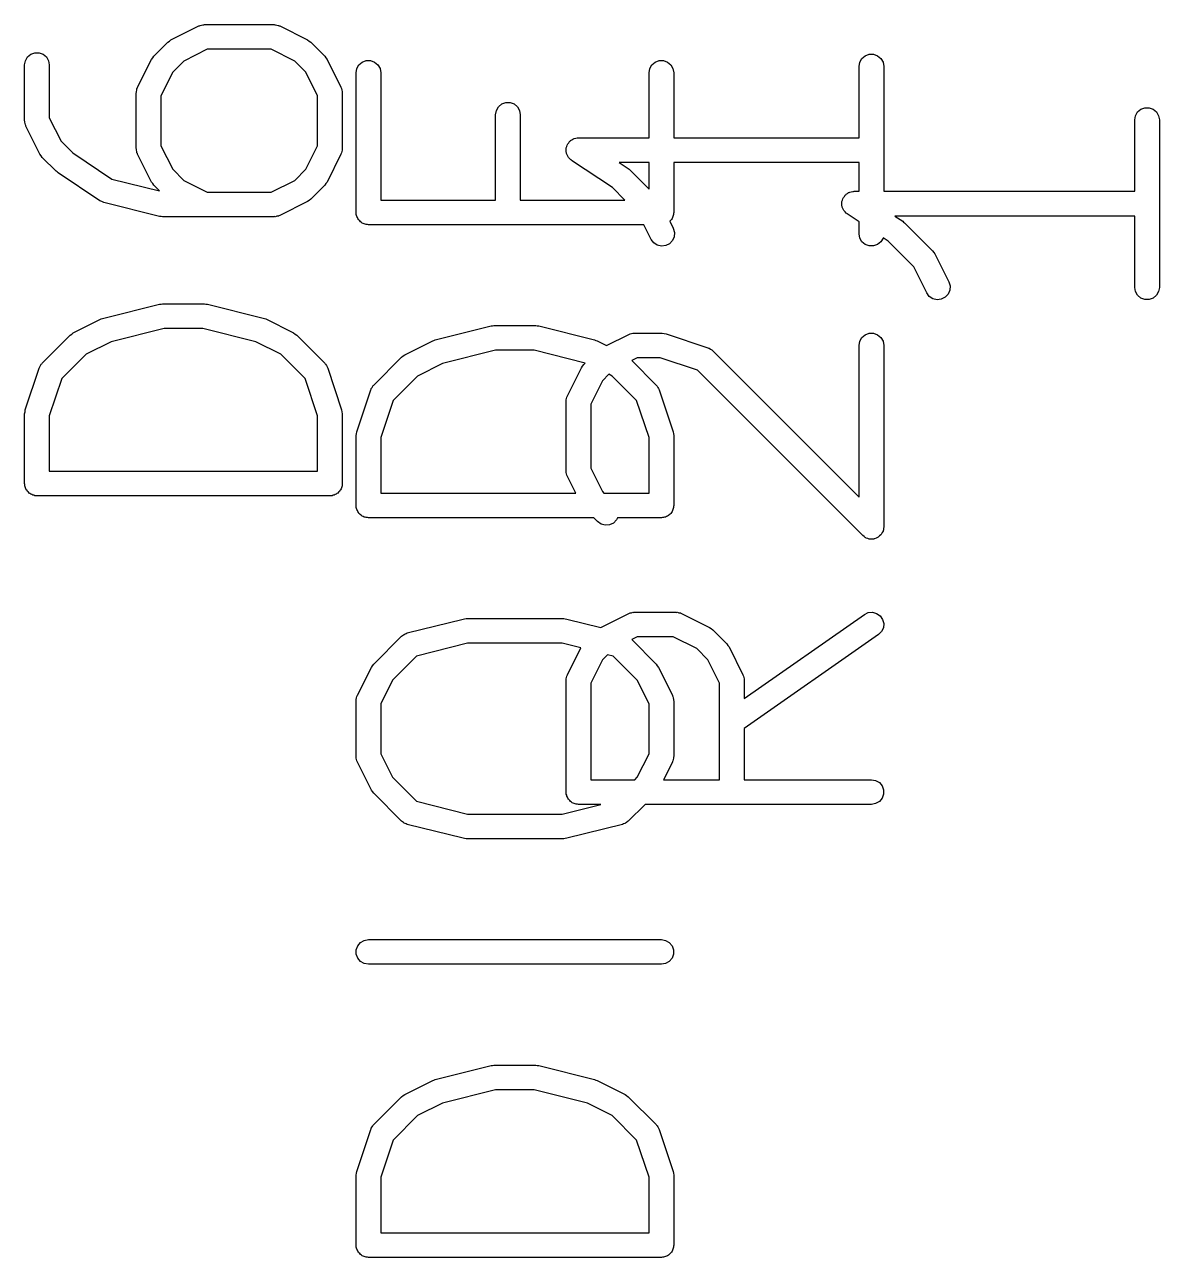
# Model space of a CAD drawing. Extents: x -2.2 to 86.5, y -78.6 to 9.2.
# Drawn here: x 31.82 to 36.49, y -33.76 to -28.69 of the extents above; entities that cross this region are included whole.
import ezdxf

# ---------------------------------------------------------------- set-up
doc = ezdxf.new("R2010")
doc.units = 0
doc.header["$MEASUREMENT"] = 0
doc.layers.add('BLACK', color=7, linetype='CONTINUOUS')

msp = doc.modelspace()

# ---------------------------------------------------------------- linework, layer by layer
at = {"layer": 'Black'}
for p, q in [((32.4229, -28.7513), (32.5378, -28.6938)), ((32.5378, -28.6938), (32.5406, -28.693)), ((32.5406, -28.693), (32.5431, -28.6915)), ((32.5431, -28.6915), (32.549, -28.6905)), ((32.549, -28.6905), (32.5547, -28.6888)), ((32.5547, -28.6888), (32.5576, -28.689)), ((32.5576, -28.689), (32.5605, -28.6885)), ((32.5605, -28.6885), (32.8477, -28.6885)), ((32.8477, -28.6885), (32.8506, -28.689)), ((32.8506, -28.689), (32.8535, -28.6888)), ((32.8535, -28.6888), (32.8593, -28.6905)), ((32.8593, -28.6905), (32.8651, -28.6915)), ((32.8651, -28.6915), (32.8676, -28.693)), ((32.8676, -28.693), (32.8705, -28.6938)), ((32.8705, -28.6938), (32.9854, -28.7513)), ((32.3522, -28.8182), (32.4096, -28.7608)), ((32.4096, -28.7608), (32.4163, -28.7561)), ((32.4163, -28.7561), (32.4229, -28.7513)), ((32.9854, -28.7513), (32.9919, -28.7561)), ((32.9919, -28.7561), (32.9986, -28.7608)), ((32.9986, -28.7608), (33.056, -28.8182)), ((31.8233, -28.8368), (31.8321, -28.8215)), ((31.8321, -28.8215), (31.8456, -28.8102)), ((31.8456, -28.8102), (31.8622, -28.8041)), ((31.8622, -28.8041), (31.8799, -28.8041)), ((31.8799, -28.8041), (31.8964, -28.8102)), ((31.8964, -28.8102), (31.91, -28.8215)), ((31.91, -28.8215), (31.9188, -28.8368)), ((32.3427, -28.8314), (32.3475, -28.8249)), ((32.3475, -28.8249), (32.3522, -28.8182)), ((32.5725, -28.7901), (32.4757, -28.8385)), ((32.8357, -28.7901), (32.5725, -28.7901)), ((32.9326, -28.8385), (32.8357, -28.7901)), ((33.056, -28.8182), (33.0607, -28.8249)), ((33.0607, -28.8249), (33.0655, -28.8314)), ((35.2686, -28.8276), (35.2821, -28.8162)), ((35.2821, -28.8162), (35.2987, -28.8102)), ((35.2987, -28.8102), (35.3164, -28.8102)), ((35.3164, -28.8102), (35.3329, -28.8162)), ((35.3329, -28.8162), (35.3465, -28.8276)), ((31.8202, -28.8542), (31.8233, -28.8368)), ((31.8202, -29.084), (31.8202, -28.8542)), ((31.9188, -28.8368), (31.9218, -28.8542)), ((31.9218, -28.8542), (31.9218, -29.072)), ((32.2852, -28.9464), (32.3427, -28.8314)), ((32.4757, -28.8385), (32.4299, -28.8843)), ((32.9783, -28.8843), (32.9326, -28.8385)), ((33.0655, -28.8314), (33.123, -28.9464)), ((33.1852, -28.8867), (33.1883, -28.8694)), ((33.1883, -28.8694), (33.1971, -28.8541)), ((33.1971, -28.8541), (33.2106, -28.8427)), ((33.2106, -28.8427), (33.2272, -28.8367)), ((33.2272, -28.8367), (33.2449, -28.8367)), ((33.2449, -28.8367), (33.2614, -28.8427)), ((33.2614, -28.8427), (33.275, -28.8541)), ((33.275, -28.8541), (33.2838, -28.8694)), ((33.2838, -28.8694), (33.2868, -28.8867)), ((34.3917, -28.8867), (34.3948, -28.8694)), ((34.3948, -28.8694), (34.4036, -28.8541)), ((34.4036, -28.8541), (34.4171, -28.8427)), ((34.4171, -28.8427), (34.4337, -28.8367)), ((34.4337, -28.8367), (34.4514, -28.8367)), ((34.4514, -28.8367), (34.4679, -28.8427)), ((34.4679, -28.8427), (34.4815, -28.8541)), ((34.4815, -28.8541), (34.4903, -28.8694)), ((34.4903, -28.8694), (34.4933, -28.8867)), ((35.2567, -28.8602), (35.2598, -28.8428)), ((35.2567, -29.1541), (35.2567, -28.8602)), ((35.2598, -28.8428), (35.2686, -28.8276)), ((35.3465, -28.8276), (35.3553, -28.8428)), ((35.3553, -28.8428), (35.3583, -28.8602)), ((35.3583, -28.8602), (35.3583, -29.3747)), ((32.4299, -28.8843), (32.3815, -28.9811)), ((33.0267, -28.9811), (32.9783, -28.8843)), ((33.1852, -29.4613), (33.1852, -28.8867)), ((33.2868, -28.8867), (33.2868, -29.4105)), ((34.3917, -29.1541), (34.3917, -28.8867)), ((34.4933, -28.8867), (34.4933, -29.1541)), ((32.2799, -28.9691), (32.2804, -28.9662)), ((32.2799, -29.1989), (32.2799, -28.9691)), ((32.2802, -28.9633), (32.2819, -28.9576)), ((32.2804, -28.9662), (32.2802, -28.9633)), ((32.2819, -28.9576), (32.2829, -28.9517)), ((32.2829, -28.9517), (32.2844, -28.9492)), ((32.2844, -28.9492), (32.2852, -28.9464)), ((33.123, -28.9464), (33.1238, -28.9492)), ((33.1238, -28.9492), (33.1253, -28.9517)), ((33.1253, -28.9517), (33.1263, -28.9576)), ((33.1263, -28.9576), (33.128, -28.9633)), ((33.128, -28.9633), (33.1278, -28.9662)), ((33.1278, -28.9662), (33.1283, -28.9691)), ((33.1283, -28.9691), (33.1283, -29.1989)), ((32.3815, -28.9811), (32.3815, -29.1869)), ((33.0267, -29.1869), (33.0267, -28.9811)), ((33.7628, -29.0417), (33.7717, -29.0264)), ((33.7717, -29.0264), (33.7852, -29.0151)), ((33.7852, -29.0151), (33.8017, -29.0091)), ((33.8017, -29.0091), (33.8194, -29.0091)), ((33.8194, -29.0091), (33.836, -29.0151)), ((33.836, -29.0151), (33.8495, -29.0264)), ((33.8495, -29.0264), (33.8583, -29.0417)), ((31.9218, -29.072), (31.9703, -29.1688)), ((33.7598, -29.0591), (33.7628, -29.0417)), ((33.7598, -29.4105), (33.7598, -29.0591)), ((33.8583, -29.0417), (33.8614, -29.0591)), ((33.8614, -29.0591), (33.8614, -29.4105)), ((36.3917, -29.0808), (36.3948, -29.0634)), ((36.3948, -29.0634), (36.4036, -29.0481)), ((36.4036, -29.0481), (36.4171, -29.0368)), ((36.4171, -29.0368), (36.4337, -29.0307)), ((36.4337, -29.0307), (36.4514, -29.0307)), ((36.4514, -29.0307), (36.4679, -29.0368)), ((36.4679, -29.0368), (36.4815, -29.0481)), ((36.4815, -29.0481), (36.4903, -29.0634)), ((36.4903, -29.0634), (36.4933, -29.0808)), ((31.8208, -29.0869), (31.8202, -29.084)), ((31.8206, -29.0898), (31.8208, -29.0869)), ((31.8223, -29.0955), (31.8206, -29.0898)), ((31.8233, -29.1014), (31.8223, -29.0955)), ((31.8248, -29.1039), (31.8233, -29.1014)), ((31.8256, -29.1067), (31.8248, -29.1039)), ((31.8831, -29.2216), (31.8256, -29.1067)), ((36.3917, -29.3747), (36.3917, -29.0808)), ((36.4933, -29.0808), (36.4933, -29.7702)), ((31.9703, -29.1688), (32.0183, -29.2169)), ((34.0561, -29.1822), (34.0571, -29.1795)), ((34.0571, -29.1795), (34.061, -29.1749)), ((34.061, -29.1749), (34.0643, -29.1698)), ((34.0643, -29.1698), (34.0666, -29.1682)), ((34.0666, -29.1682), (34.0684, -29.166)), ((34.0684, -29.166), (34.0736, -29.163)), ((34.0736, -29.163), (34.0785, -29.1594)), ((34.0785, -29.1594), (34.0812, -29.1586)), ((34.0812, -29.1586), (34.0837, -29.1572)), ((34.0837, -29.1572), (34.0896, -29.1561)), ((34.0896, -29.1561), (34.0955, -29.1544)), ((34.0955, -29.1544), (34.0983, -29.1546)), ((34.0983, -29.1546), (34.101, -29.1541)), ((34.101, -29.1541), (34.3917, -29.1541)), ((34.4933, -29.1541), (35.2567, -29.1541)), ((31.8879, -29.2281), (31.8831, -29.2216)), ((31.8926, -29.2348), (31.8879, -29.2281)), ((32.0183, -29.2169), (32.1792, -29.3241)), ((32.2804, -29.2018), (32.2799, -29.1989)), ((32.2802, -29.2047), (32.2804, -29.2018)), ((32.2819, -29.2104), (32.2802, -29.2047)), ((32.2829, -29.2163), (32.2819, -29.2104)), ((32.2844, -29.2188), (32.2829, -29.2163)), ((32.2852, -29.2216), (32.2844, -29.2188)), ((32.3427, -29.3365), (32.2852, -29.2216)), ((32.3815, -29.1869), (32.4299, -29.2837)), ((32.9783, -29.2837), (33.0267, -29.1869)), ((33.123, -29.2216), (33.0655, -29.3365)), ((33.1238, -29.2188), (33.123, -29.2216)), ((33.1253, -29.2163), (33.1238, -29.2188)), ((33.1263, -29.2104), (33.1253, -29.2163)), ((33.128, -29.2047), (33.1263, -29.2104)), ((33.1283, -29.1989), (33.1278, -29.2018)), ((33.1278, -29.2018), (33.128, -29.2047)), ((34.0504, -29.2017), (34.051, -29.1989)), ((34.051, -29.2077), (34.0504, -29.2017)), ((34.051, -29.1961), (34.0531, -29.1904)), ((34.051, -29.1989), (34.051, -29.1961)), ((34.051, -29.2137), (34.051, -29.2077)), ((34.052, -29.2164), (34.051, -29.2137)), ((34.0523, -29.2192), (34.052, -29.2164)), ((34.055, -29.2246), (34.0523, -29.2192)), ((34.0531, -29.1904), (34.0545, -29.1845)), ((34.0545, -29.1845), (34.0561, -29.1822)), ((34.0571, -29.2303), (34.055, -29.2246)), ((34.0589, -29.2325), (34.0571, -29.2303)), ((31.95, -29.2923), (31.8926, -29.2348)), ((34.0601, -29.235), (34.0589, -29.2325)), ((34.0645, -29.2392), (34.0601, -29.235)), ((34.0684, -29.2438), (34.0645, -29.2392)), ((34.0708, -29.2453), (34.0684, -29.2438)), ((34.0729, -29.2472), (34.0708, -29.2453)), ((34.241, -29.3593), (34.0729, -29.2472)), ((34.2688, -29.2557), (34.3016, -29.2776)), ((34.3917, -29.2557), (34.2688, -29.2557)), ((34.3016, -29.2776), (34.3052, -29.281)), ((34.3052, -29.281), (34.3093, -29.2839)), ((34.3917, -29.3663), (34.3917, -29.2557)), ((35.2567, -29.2557), (34.4933, -29.2557)), ((34.4933, -29.2557), (34.4933, -29.4613)), ((35.2567, -29.3747), (35.2567, -29.2557)), ((31.9541, -29.2951), (31.95, -29.2923)), ((31.9578, -29.2986), (31.9541, -29.2951)), ((32.1301, -29.4135), (31.9578, -29.2986)), ((32.1792, -29.3241), (32.3757, -29.3732)), ((32.4299, -29.2837), (32.4757, -29.3295)), ((32.4757, -29.3295), (32.5725, -29.3779)), ((32.8357, -29.3779), (32.9326, -29.3295)), ((32.9326, -29.3295), (32.9783, -29.2837)), ((34.3093, -29.2839), (34.3917, -29.3663)), ((32.3475, -29.343), (32.3427, -29.3365)), ((32.3522, -29.3497), (32.3475, -29.343)), ((32.3757, -29.3732), (32.3522, -29.3497)), ((32.5725, -29.3779), (32.8357, -29.3779)), ((33.056, -29.3497), (32.9986, -29.4072)), ((33.0607, -29.343), (33.056, -29.3497)), ((33.0655, -29.3365), (33.0607, -29.343)), ((34.2922, -29.4105), (34.241, -29.3593)), ((35.2034, -29.3866), (35.2086, -29.3835)), ((35.2086, -29.3835), (35.2135, -29.3799)), ((35.2135, -29.3799), (35.2162, -29.3791)), ((35.2162, -29.3791), (35.2187, -29.3777)), ((35.2187, -29.3777), (35.2246, -29.3767)), ((35.2246, -29.3767), (35.2305, -29.375)), ((35.2305, -29.375), (35.2333, -29.3752)), ((35.2333, -29.3752), (35.236, -29.3747)), ((35.236, -29.3747), (35.2567, -29.3747)), ((35.3583, -29.3747), (36.3917, -29.3747)), ((32.138, -29.417), (32.1301, -29.4135)), ((32.146, -29.4205), (32.138, -29.417)), ((32.3758, -29.478), (32.146, -29.4205)), ((32.9854, -29.4167), (32.8705, -29.4741)), ((32.9919, -29.4118), (32.9854, -29.4167)), ((32.9986, -29.4072), (32.9919, -29.4118)), ((33.2868, -29.4105), (33.7598, -29.4105)), ((33.8614, -29.4105), (34.2922, -29.4105)), ((35.1854, -29.4222), (35.186, -29.4195)), ((35.186, -29.4282), (35.1854, -29.4222)), ((35.186, -29.4167), (35.1881, -29.411)), ((35.186, -29.4195), (35.186, -29.4167)), ((35.186, -29.4343), (35.186, -29.4282)), ((35.187, -29.4369), (35.186, -29.4343)), ((35.1881, -29.411), (35.1895, -29.4051)), ((35.1895, -29.4051), (35.1911, -29.4027)), ((35.1911, -29.4027), (35.1921, -29.4001)), ((35.1921, -29.4001), (35.196, -29.3954)), ((35.196, -29.3954), (35.1993, -29.3904)), ((35.1993, -29.3904), (35.2016, -29.3887)), ((35.2016, -29.3887), (35.2034, -29.3866)), ((32.382, -29.4784), (32.3758, -29.478)), ((32.3881, -29.4795), (32.382, -29.4784)), ((32.8477, -29.4795), (32.3881, -29.4795)), ((32.8506, -29.479), (32.8477, -29.4795)), ((32.8535, -29.4792), (32.8506, -29.479)), ((32.8593, -29.4775), (32.8535, -29.4792)), ((32.8651, -29.4764), (32.8593, -29.4775)), ((32.8676, -29.475), (32.8651, -29.4764)), ((32.8705, -29.4741), (32.8676, -29.475)), ((33.186, -29.4656), (33.1852, -29.4613)), ((33.186, -29.4701), (33.186, -29.4656)), ((33.1875, -29.4743), (33.186, -29.4701)), ((33.1883, -29.4786), (33.1875, -29.4743)), ((33.1905, -29.4825), (33.1883, -29.4786)), ((33.1921, -29.4867), (33.1905, -29.4825)), ((34.4881, -29.4825), (34.4865, -29.4867)), ((34.4903, -29.4786), (34.4881, -29.4825)), ((34.4911, -29.4743), (34.4903, -29.4786)), ((34.4926, -29.4701), (34.4911, -29.4743)), ((34.4933, -29.4613), (34.4926, -29.4656)), ((34.4926, -29.4656), (34.4926, -29.4701)), ((35.1873, -29.4397), (35.187, -29.4369)), ((35.19, -29.4452), (35.1873, -29.4397)), ((35.1921, -29.4509), (35.19, -29.4452)), ((35.1939, -29.453), (35.1921, -29.4509)), ((35.1951, -29.4556), (35.1939, -29.453)), ((35.1995, -29.4597), (35.1951, -29.4556)), ((35.2034, -29.4644), (35.1995, -29.4597)), ((35.2058, -29.4658), (35.2034, -29.4644)), ((35.2079, -29.4677), (35.2058, -29.4658)), ((35.2567, -29.5003), (35.2079, -29.4677)), ((36.3917, -29.4763), (35.4038, -29.4763)), ((35.4038, -29.4763), (35.4366, -29.4981)), ((36.3917, -29.7702), (36.3917, -29.4763)), ((33.1949, -29.4901), (33.1921, -29.4867)), ((33.1971, -29.4939), (33.1949, -29.4901)), ((33.2005, -29.4968), (33.1971, -29.4939)), ((33.2034, -29.5002), (33.2005, -29.4968)), ((33.2072, -29.5024), (33.2034, -29.5002)), ((33.2106, -29.5053), (33.2072, -29.5024)), ((33.2148, -29.5068), (33.2106, -29.5053)), ((33.2187, -29.509), (33.2148, -29.5068)), ((33.2231, -29.5098), (33.2187, -29.509)), ((33.2272, -29.5113), (33.2231, -29.5098)), ((33.2317, -29.5113), (33.2272, -29.5113)), ((33.236, -29.5121), (33.2317, -29.5113)), ((34.3702, -29.5121), (33.236, -29.5121)), ((34.4003, -29.5724), (34.3702, -29.5121)), ((34.4781, -29.4968), (34.4768, -29.4982)), ((34.4768, -29.4982), (34.4912, -29.5269)), ((34.4815, -29.4939), (34.4781, -29.4968)), ((34.4837, -29.4901), (34.4815, -29.4939)), ((34.4865, -29.4867), (34.4837, -29.4901)), ((34.4912, -29.5269), (34.4962, -29.5438)), ((35.2567, -29.5496), (35.2567, -29.5003)), ((35.4366, -29.4981), (35.4402, -29.5016)), ((35.4402, -29.5016), (35.4443, -29.5045)), ((35.4443, -29.5045), (35.5592, -29.6194)), ((34.4108, -29.5865), (34.4003, -29.5724)), ((34.4256, -29.5963), (34.4108, -29.5865)), ((34.4882, -29.5776), (34.476, -29.5904)), ((34.4952, -29.5614), (34.4882, -29.5776)), ((34.4962, -29.5438), (34.4952, -29.5614)), ((35.2598, -29.567), (35.2567, -29.5496)), ((35.2686, -29.5823), (35.2598, -29.567)), ((35.2821, -29.5936), (35.2686, -29.5823)), ((35.3465, -29.5823), (35.3329, -29.5936)), ((35.3553, -29.567), (35.3465, -29.5823)), ((35.3554, -29.5661), (35.3553, -29.567)), ((35.376, -29.5799), (35.3554, -29.5661)), ((35.4816, -29.6854), (35.376, -29.5799)), ((34.4427, -29.6004), (34.4256, -29.5963)), ((34.4602, -29.5983), (34.4427, -29.6004)), ((34.476, -29.5904), (34.4602, -29.5983)), ((35.2987, -29.5997), (35.2821, -29.5936)), ((35.3164, -29.5997), (35.2987, -29.5997)), ((35.3329, -29.5936), (35.3164, -29.5997)), ((35.5592, -29.6194), (35.5639, -29.626)), ((35.5639, -29.626), (35.5687, -29.6326)), ((35.5687, -29.6326), (35.6262, -29.7475)), ((35.5353, -29.7929), (35.4816, -29.6854)), ((35.6302, -29.782), (35.6232, -29.7982)), ((35.6262, -29.7475), (35.6312, -29.7644)), ((35.6312, -29.7644), (35.6302, -29.782)), ((36.3948, -29.7876), (36.3917, -29.7702)), ((36.4036, -29.8028), (36.3948, -29.7876)), ((36.4903, -29.7876), (36.4815, -29.8028)), ((36.4933, -29.7702), (36.4903, -29.7876)), ((32.146, -29.8965), (32.3758, -29.839)), ((32.3758, -29.839), (32.382, -29.8386)), ((32.382, -29.8386), (32.3881, -29.8375)), ((32.3881, -29.8375), (32.5605, -29.8375)), ((32.5605, -29.8375), (32.5666, -29.8386)), ((32.5666, -29.8386), (32.5728, -29.839)), ((32.5728, -29.839), (32.8026, -29.8965)), ((35.5458, -29.8071), (35.5353, -29.7929)), ((35.5606, -29.8168), (35.5458, -29.8071)), ((35.5777, -29.8209), (35.5606, -29.8168)), ((35.5952, -29.8189), (35.5777, -29.8209)), ((35.611, -29.811), (35.5952, -29.8189)), ((35.6232, -29.7982), (35.611, -29.811)), ((36.4171, -29.8142), (36.4036, -29.8028)), ((36.4337, -29.8202), (36.4171, -29.8142)), ((36.4514, -29.8202), (36.4337, -29.8202)), ((36.4679, -29.8142), (36.4514, -29.8202)), ((36.4815, -29.8028), (36.4679, -29.8142)), ((32.0207, -29.9578), (32.1356, -29.9003)), ((32.1356, -29.9003), (32.1409, -29.8987)), ((32.1409, -29.8987), (32.146, -29.8965)), ((32.3944, -29.9391), (32.176, -29.9937)), ((32.5542, -29.9391), (32.3944, -29.9391)), ((32.7726, -29.9937), (32.5542, -29.9391)), ((32.8026, -29.8965), (32.8077, -29.8987)), ((32.8077, -29.8987), (32.813, -29.9003)), ((32.813, -29.9003), (32.9279, -29.9578)), ((33.511, -29.9865), (33.7408, -29.9291)), ((33.7408, -29.9291), (33.747, -29.9286)), ((33.747, -29.9286), (33.7531, -29.9275)), ((33.7531, -29.9275), (33.9255, -29.9275)), ((33.9255, -29.9275), (33.9316, -29.9286)), ((33.9316, -29.9286), (33.9378, -29.9291)), ((33.9378, -29.9291), (34.1676, -29.9865)), ((31.8926, -30.0822), (32.0075, -29.9673)), ((32.0075, -29.9673), (32.0142, -29.9626)), ((32.0142, -29.9626), (32.0207, -29.9578)), ((32.9279, -29.9578), (32.9345, -29.9626)), ((32.9345, -29.9626), (32.9411, -29.9673)), ((32.9411, -29.9673), (33.056, -30.0822)), ((33.3857, -30.0478), (33.5006, -29.9903)), ((33.5006, -29.9903), (33.5059, -29.9888)), ((33.5059, -29.9888), (33.511, -29.9865)), ((34.1676, -29.9865), (34.1727, -29.9888)), ((34.1727, -29.9888), (34.178, -29.9903)), ((34.178, -29.9903), (34.2165, -30.0096)), ((34.2165, -30.0096), (34.3081, -29.9638)), ((34.3081, -29.9638), (34.3109, -29.963)), ((34.3109, -29.963), (34.3135, -29.9615)), ((34.3135, -29.9615), (34.3193, -29.9605)), ((34.3193, -29.9605), (34.325, -29.9588)), ((34.325, -29.9588), (34.328, -29.959)), ((34.328, -29.959), (34.3309, -29.9585)), ((34.3309, -29.9585), (34.4458, -29.9585)), ((34.4458, -29.9585), (34.4538, -29.9599)), ((34.4538, -29.9599), (34.4618, -29.9611)), ((34.4618, -29.9611), (34.6342, -30.0185)), ((35.2567, -30.0093), (35.2598, -29.9919)), ((35.2598, -29.9919), (35.2686, -29.9766)), ((35.2686, -29.9766), (35.2821, -29.9653)), ((35.2821, -29.9653), (35.2987, -29.9592)), ((35.2987, -29.9592), (35.3164, -29.9592)), ((35.3164, -29.9592), (35.3329, -29.9653)), ((35.3329, -29.9653), (35.3465, -29.9766)), ((35.3465, -29.9766), (35.3553, -29.9919)), ((35.3553, -29.9919), (35.3583, -30.0093)), ((32.176, -29.9937), (32.0735, -30.045)), ((32.8751, -30.045), (32.7726, -29.9937)), ((33.7594, -30.0291), (33.541, -30.0837)), ((33.9192, -30.0291), (33.7594, -30.0291)), ((34.1292, -30.0816), (33.9192, -30.0291)), ((34.6342, -30.0185), (34.6368, -30.0199)), ((34.6368, -30.0199), (34.6396, -30.0207)), ((34.6396, -30.0207), (34.6445, -30.0241)), ((34.6445, -30.0241), (34.6497, -30.0269)), ((34.6497, -30.0269), (34.6516, -30.0291)), ((34.6516, -30.0291), (34.654, -30.0308)), ((34.654, -30.0308), (35.2567, -30.6335)), ((35.2567, -30.6335), (35.2567, -30.0093)), ((35.3583, -30.0093), (35.3583, -30.7561)), ((31.8825, -30.0967), (31.8859, -30.0918)), ((31.8859, -30.0918), (31.8887, -30.0865)), ((31.8887, -30.0865), (31.8909, -30.0846)), ((31.8909, -30.0846), (31.8926, -30.0822)), ((32.0735, -30.045), (31.9729, -30.1456)), ((32.9757, -30.1456), (32.8751, -30.045)), ((33.056, -30.0822), (33.0577, -30.0846)), ((33.0577, -30.0846), (33.0599, -30.0865)), ((33.0599, -30.0865), (33.0627, -30.0918)), ((33.0627, -30.0918), (33.0661, -30.0967)), ((33.2576, -30.1722), (33.3725, -30.0573)), ((33.3725, -30.0573), (33.3792, -30.0526)), ((33.3792, -30.0526), (33.3857, -30.0478)), ((33.541, -30.0837), (33.4385, -30.135)), ((34.1179, -30.0949), (34.1226, -30.0882)), ((34.1226, -30.0882), (34.1292, -30.0816)), ((34.3428, -30.0601), (34.3202, -30.0714)), ((34.3202, -30.0714), (34.421, -30.1722)), ((34.4375, -30.0601), (34.3428, -30.0601)), ((34.5907, -30.1111), (34.4375, -30.0601)), ((31.8229, -30.2744), (31.8803, -30.1021)), ((31.8803, -30.1021), (31.8817, -30.0995)), ((31.8817, -30.0995), (31.8825, -30.0967)), ((33.0661, -30.0967), (33.0669, -30.0995)), ((33.0669, -30.0995), (33.0683, -30.1021)), ((33.0683, -30.1021), (33.1257, -30.2744)), ((33.4385, -30.135), (33.3379, -30.2356)), ((34.0556, -30.2164), (34.1131, -30.1014)), ((34.1131, -30.1014), (34.1179, -30.0949)), ((34.2264, -30.1281), (34.2002, -30.1543)), ((34.2401, -30.135), (34.2264, -30.1281)), ((34.3407, -30.2356), (34.2401, -30.135)), ((35.2716, -30.7921), (34.5907, -30.1111)), ((31.9729, -30.1456), (31.9218, -30.2987)), ((33.0267, -30.2987), (32.9757, -30.1456)), ((33.1879, -30.3644), (33.2453, -30.1921)), ((33.2453, -30.1921), (33.2467, -30.1895)), ((33.2467, -30.1895), (33.2475, -30.1867)), ((33.2475, -30.1867), (33.2509, -30.1818)), ((33.2509, -30.1818), (33.2537, -30.1766)), ((33.2537, -30.1766), (33.2559, -30.1746)), ((33.2559, -30.1746), (33.2576, -30.1722)), ((34.2002, -30.1543), (34.1518, -30.2511)), ((34.421, -30.1722), (34.4227, -30.1746)), ((34.4227, -30.1746), (34.4249, -30.1766)), ((34.4249, -30.1766), (34.4277, -30.1818)), ((34.4277, -30.1818), (34.4311, -30.1867)), ((34.4311, -30.1867), (34.4319, -30.1895)), ((34.4319, -30.1895), (34.4333, -30.1921)), ((34.4333, -30.1921), (34.4907, -30.3644)), ((33.3379, -30.2356), (33.2868, -30.3887)), ((34.0502, -30.2391), (34.0508, -30.2362)), ((34.0502, -30.5263), (34.0502, -30.2391)), ((34.0506, -30.2333), (34.0523, -30.2276)), ((34.0508, -30.2362), (34.0506, -30.2333)), ((34.0523, -30.2276), (34.0533, -30.2217)), ((34.0533, -30.2217), (34.0548, -30.2192)), ((34.0548, -30.2192), (34.0556, -30.2164)), ((34.3917, -30.3887), (34.3407, -30.2356)), ((31.8202, -30.2905), (31.8217, -30.2825)), ((31.8202, -30.5777), (31.8202, -30.2905)), ((31.8217, -30.2825), (31.8229, -30.2744)), ((33.1257, -30.2744), (33.1269, -30.2825)), ((33.1269, -30.2825), (33.1283, -30.2905)), ((33.1283, -30.2905), (33.1283, -30.5777)), ((34.1518, -30.2511), (34.1518, -30.5143)), ((31.9218, -30.2987), (31.9218, -30.5269)), ((33.0267, -30.5269), (33.0267, -30.2987)), ((33.1852, -30.3805), (33.1867, -30.3725)), ((33.1852, -30.6678), (33.1852, -30.3805)), ((33.1867, -30.3725), (33.1879, -30.3644)), ((33.2868, -30.3887), (33.2868, -30.617)), ((34.3917, -30.617), (34.3917, -30.3887)), ((34.4907, -30.3644), (34.4919, -30.3725)), ((34.4919, -30.3725), (34.4933, -30.3805)), ((34.4933, -30.3805), (34.4933, -30.6678)), ((31.9218, -30.5269), (33.0267, -30.5269)), ((34.0508, -30.5292), (34.0502, -30.5263)), ((34.0506, -30.5321), (34.0508, -30.5292)), ((34.0523, -30.5378), (34.0506, -30.5321)), ((34.0533, -30.5437), (34.0523, -30.5378)), ((34.0548, -30.5462), (34.0533, -30.5437)), ((34.0556, -30.5491), (34.0548, -30.5462)), ((34.0896, -30.617), (34.0556, -30.5491)), ((34.1518, -30.5143), (34.2003, -30.6111)), ((31.821, -30.5821), (31.8202, -30.5777)), ((31.821, -30.5866), (31.821, -30.5821)), ((31.8225, -30.5907), (31.821, -30.5866)), ((31.8233, -30.5951), (31.8225, -30.5907)), ((31.8255, -30.599), (31.8233, -30.5951)), ((31.8271, -30.6031), (31.8255, -30.599)), ((33.1231, -30.599), (33.1215, -30.6031)), ((33.1253, -30.5951), (33.1231, -30.599)), ((33.1261, -30.5907), (33.1253, -30.5951)), ((33.1276, -30.5866), (33.1261, -30.5907)), ((33.1283, -30.5777), (33.1276, -30.5821)), ((33.1276, -30.5821), (33.1276, -30.5866)), ((31.8299, -30.6065), (31.8271, -30.6031)), ((31.8321, -30.6104), (31.8299, -30.6065)), ((31.8355, -30.6132), (31.8321, -30.6104)), ((31.8384, -30.6167), (31.8355, -30.6132)), ((31.8422, -30.6189), (31.8384, -30.6167)), ((31.8456, -30.6217), (31.8422, -30.6189)), ((31.8498, -30.6233), (31.8456, -30.6217)), ((31.8537, -30.6255), (31.8498, -30.6233)), ((31.8581, -30.6262), (31.8537, -30.6255)), ((31.8622, -30.6278), (31.8581, -30.6262)), ((31.8667, -30.6278), (31.8622, -30.6278)), ((31.871, -30.6285), (31.8667, -30.6278)), ((33.0775, -30.6285), (31.871, -30.6285)), ((33.0819, -30.6278), (33.0775, -30.6285)), ((33.0864, -30.6278), (33.0819, -30.6278)), ((33.0905, -30.6262), (33.0864, -30.6278)), ((33.0949, -30.6255), (33.0905, -30.6262)), ((33.0988, -30.6233), (33.0949, -30.6255)), ((33.1029, -30.6217), (33.0988, -30.6233)), ((33.1064, -30.6189), (33.1029, -30.6217)), ((33.1102, -30.6167), (33.1064, -30.6189)), ((33.1131, -30.6132), (33.1102, -30.6167)), ((33.1165, -30.6104), (33.1131, -30.6132)), ((33.1187, -30.6065), (33.1165, -30.6104)), ((33.1215, -30.6031), (33.1187, -30.6065)), ((33.2868, -30.617), (34.0896, -30.617)), ((34.2003, -30.6111), (34.2061, -30.617)), ((34.2061, -30.617), (34.3917, -30.617)), ((33.186, -30.6721), (33.1852, -30.6678)), ((33.186, -30.6766), (33.186, -30.6721)), ((33.1875, -30.6808), (33.186, -30.6766)), ((33.1883, -30.6851), (33.1875, -30.6808)), ((33.1905, -30.689), (33.1883, -30.6851)), ((33.1921, -30.6932), (33.1905, -30.689)), ((33.1949, -30.6966), (33.1921, -30.6932)), ((33.1971, -30.7004), (33.1949, -30.6966)), ((33.2005, -30.7033), (33.1971, -30.7004)), ((33.2034, -30.7067), (33.2005, -30.7033)), ((34.4781, -30.7033), (34.4752, -30.7067)), ((34.4815, -30.7004), (34.4781, -30.7033)), ((34.4837, -30.6966), (34.4815, -30.7004)), ((34.4865, -30.6932), (34.4837, -30.6966)), ((34.4881, -30.689), (34.4865, -30.6932)), ((34.4903, -30.6851), (34.4881, -30.689)), ((34.4911, -30.6808), (34.4903, -30.6851)), ((34.4926, -30.6766), (34.4911, -30.6808)), ((34.4933, -30.6678), (34.4926, -30.6721)), ((34.4926, -30.6721), (34.4926, -30.6766)), ((33.2072, -30.7089), (33.2034, -30.7067)), ((33.2106, -30.7118), (33.2072, -30.7089)), ((33.2148, -30.7133), (33.2106, -30.7118)), ((33.2187, -30.7155), (33.2148, -30.7133)), ((33.2231, -30.7163), (33.2187, -30.7155)), ((33.2272, -30.7178), (33.2231, -30.7163)), ((33.2317, -30.7178), (33.2272, -30.7178)), ((33.236, -30.7186), (33.2317, -30.7178)), ((34.164, -30.7186), (33.236, -30.7186)), ((34.18, -30.7346), (34.164, -30.7186)), ((34.1945, -30.7447), (34.18, -30.7346)), ((34.2115, -30.7493), (34.1945, -30.7447)), ((34.2291, -30.7478), (34.2115, -30.7493)), ((34.2451, -30.7403), (34.2291, -30.7478)), ((34.2576, -30.7278), (34.2451, -30.7403)), ((34.2619, -30.7186), (34.2576, -30.7278)), ((34.4425, -30.7186), (34.2619, -30.7186)), ((34.4469, -30.7178), (34.4425, -30.7186)), ((34.4514, -30.7178), (34.4469, -30.7178)), ((34.4555, -30.7163), (34.4514, -30.7178)), ((34.4599, -30.7155), (34.4555, -30.7163)), ((34.4638, -30.7133), (34.4599, -30.7155)), ((34.4679, -30.7118), (34.4638, -30.7133)), ((34.4714, -30.7089), (34.4679, -30.7118)), ((34.4752, -30.7067), (34.4714, -30.7089)), ((35.2771, -30.7959), (35.2716, -30.7921)), ((35.2821, -30.8001), (35.2771, -30.7959)), ((35.2842, -30.8009), (35.2821, -30.8001)), ((35.2861, -30.8022), (35.2842, -30.8009)), ((35.2925, -30.8039), (35.2861, -30.8022)), ((35.2987, -30.8062), (35.2925, -30.8039)), ((35.3207, -30.8052), (35.3185, -30.8054)), ((35.3267, -30.8024), (35.3207, -30.8052)), ((35.3329, -30.8001), (35.3267, -30.8024)), ((35.3347, -30.7987), (35.3329, -30.8001)), ((35.3367, -30.7978), (35.3347, -30.7987)), ((35.3414, -30.7931), (35.3367, -30.7978)), ((35.3465, -30.7888), (35.3414, -30.7931)), ((35.3476, -30.7869), (35.3465, -30.7888)), ((35.3492, -30.7853), (35.3476, -30.7869)), ((35.352, -30.7793), (35.3492, -30.7853)), ((35.3553, -30.7735), (35.352, -30.7793)), ((35.3557, -30.7713), (35.3553, -30.7735)), ((35.3566, -30.7693), (35.3557, -30.7713)), ((35.3572, -30.7627), (35.3566, -30.7693)), ((35.3583, -30.7561), (35.3572, -30.7627)), ((35.301, -30.8062), (35.2987, -30.8062)), ((35.3031, -30.8067), (35.301, -30.8062)), ((35.3097, -30.8062), (35.3031, -30.8067)), ((35.3164, -30.8062), (35.3097, -30.8062)), ((35.3185, -30.8054), (35.3164, -30.8062)), ((34.3135, -31.1106), (34.3193, -31.1095)), ((34.3193, -31.1095), (34.325, -31.1078)), ((34.325, -31.1078), (34.328, -31.108)), ((34.328, -31.108), (34.3309, -31.1075)), ((34.3309, -31.1075), (34.5032, -31.1075)), ((34.5032, -31.1075), (34.5061, -31.108)), ((34.5061, -31.108), (34.509, -31.1078)), ((34.509, -31.1078), (34.5147, -31.1095)), ((34.5147, -31.1095), (34.5206, -31.1106)), ((35.2784, -31.1167), (35.2944, -31.1092)), ((35.2944, -31.1092), (35.312, -31.1077)), ((35.312, -31.1077), (35.329, -31.1123)), ((33.3961, -31.193), (33.6259, -31.1355)), ((33.6259, -31.1355), (33.6321, -31.1351)), ((33.6321, -31.1351), (33.6382, -31.134)), ((33.6382, -31.134), (34.0404, -31.134)), ((34.0404, -31.134), (34.0465, -31.1351)), ((34.0465, -31.1351), (34.0527, -31.1355)), ((34.0527, -31.1355), (34.1929, -31.1706)), ((34.1932, -31.1703), (34.3081, -31.1129)), ((34.3081, -31.1129), (34.3109, -31.112)), ((34.3109, -31.112), (34.3135, -31.1106)), ((34.5206, -31.1106), (34.5231, -31.112)), ((34.5231, -31.112), (34.5259, -31.1129)), ((34.5259, -31.1129), (34.6408, -31.1703)), ((34.7838, -31.4629), (35.2784, -31.1167)), ((35.329, -31.1123), (35.3435, -31.1224)), ((35.3435, -31.1224), (35.3536, -31.1368)), ((35.3536, -31.1368), (35.3582, -31.1539)), ((35.3582, -31.1539), (35.3566, -31.1715)), ((33.2576, -31.3213), (33.3725, -31.2064)), ((33.3725, -31.2064), (33.3765, -31.2036)), ((33.3765, -31.2036), (33.38, -31.2002)), ((33.38, -31.2002), (33.3836, -31.1986)), ((33.3836, -31.1986), (33.3869, -31.1962)), ((33.3869, -31.1962), (33.3916, -31.195)), ((33.3916, -31.195), (33.3961, -31.193)), ((34.1929, -31.1706), (34.1932, -31.1703)), ((34.3428, -31.2091), (34.3202, -31.2204)), ((34.4912, -31.2091), (34.3428, -31.2091)), ((34.588, -31.2575), (34.4912, -31.2091)), ((34.6408, -31.1703), (34.6474, -31.1752)), ((34.6474, -31.1752), (34.654, -31.1798)), ((34.654, -31.1798), (34.7115, -31.2373)), ((35.3367, -31.1999), (34.7838, -31.5869)), ((35.3492, -31.1875), (35.3367, -31.1999)), ((35.3566, -31.1715), (35.3492, -31.1875)), ((33.6445, -31.2356), (33.4344, -31.2882)), ((34.0341, -31.2356), (33.6445, -31.2356)), ((34.1109, -31.2548), (34.0341, -31.2356)), ((34.0556, -31.3654), (34.1109, -31.2548)), ((34.3202, -31.2204), (34.421, -31.3213)), ((34.6338, -31.3033), (34.588, -31.2575)), ((34.7115, -31.2373), (34.7162, -31.244)), ((34.7162, -31.244), (34.721, -31.2505)), ((34.721, -31.2505), (34.7785, -31.3654)), ((33.4344, -31.2882), (33.3353, -31.3873)), ((34.2003, -31.3033), (34.1518, -31.4001)), ((34.2212, -31.2824), (34.2003, -31.3033)), ((34.2442, -31.2882), (34.2212, -31.2824)), ((34.3433, -31.3873), (34.2442, -31.2882)), ((34.6822, -31.4001), (34.6338, -31.3033)), ((33.1906, -31.4494), (33.2481, -31.3345)), ((33.2481, -31.3345), (33.2529, -31.3279)), ((33.2529, -31.3279), (33.2576, -31.3213)), ((34.421, -31.3213), (34.4257, -31.3279)), ((34.4257, -31.3279), (34.4305, -31.3345)), ((34.4305, -31.3345), (34.488, -31.4494)), ((33.3353, -31.3873), (33.2868, -31.4841)), ((34.0502, -31.3881), (34.0508, -31.3852)), ((34.0502, -31.8477), (34.0502, -31.3881)), ((34.0506, -31.3823), (34.0523, -31.3766)), ((34.0508, -31.3852), (34.0506, -31.3823)), ((34.0523, -31.3766), (34.0533, -31.3707)), ((34.0533, -31.3707), (34.0548, -31.3682)), ((34.0548, -31.3682), (34.0556, -31.3654)), ((34.1518, -31.4001), (34.1518, -31.7969)), ((34.3917, -31.4841), (34.3433, -31.3873)), ((34.6822, -31.7969), (34.6822, -31.4001)), ((34.7785, -31.3654), (34.7793, -31.3682)), ((34.7793, -31.3682), (34.7808, -31.3707)), ((34.7808, -31.3707), (34.7818, -31.3766)), ((34.7818, -31.3766), (34.7835, -31.3823)), ((34.7835, -31.3823), (34.7833, -31.3852)), ((34.7833, -31.3852), (34.7838, -31.3881)), ((34.7838, -31.3881), (34.7838, -31.4629)), ((33.1856, -31.4663), (33.1873, -31.4606)), ((33.1873, -31.4606), (33.1883, -31.4547)), ((33.1883, -31.4547), (33.1898, -31.4522)), ((33.1898, -31.4522), (33.1906, -31.4494)), ((34.488, -31.4494), (34.4888, -31.4522)), ((34.4888, -31.4522), (34.4903, -31.4547)), ((34.4903, -31.4547), (34.4913, -31.4606)), ((34.4913, -31.4606), (34.493, -31.4663)), ((33.1852, -31.4721), (33.1858, -31.4692)), ((33.1852, -31.7019), (33.1852, -31.4721)), ((33.1858, -31.4692), (33.1856, -31.4663)), ((33.2868, -31.4841), (33.2868, -31.6899)), ((34.3917, -31.6899), (34.3917, -31.4841)), ((34.493, -31.4663), (34.4928, -31.4692)), ((34.4928, -31.4692), (34.4933, -31.4721)), ((34.4933, -31.4721), (34.4933, -31.7019)), ((34.7838, -31.5869), (34.7838, -31.7969)), ((33.1858, -31.7048), (33.1852, -31.7019)), ((33.1856, -31.7077), (33.1858, -31.7048)), ((33.1873, -31.7134), (33.1856, -31.7077)), ((33.1883, -31.7193), (33.1873, -31.7134)), ((33.2868, -31.6899), (33.3352, -31.7867)), ((34.3433, -31.7867), (34.3917, -31.6899)), ((34.4913, -31.7134), (34.4903, -31.7193)), ((34.493, -31.7077), (34.4913, -31.7134)), ((34.4933, -31.7019), (34.4928, -31.7048)), ((34.4928, -31.7048), (34.493, -31.7077)), ((33.1898, -31.7218), (33.1883, -31.7193)), ((33.1906, -31.7246), (33.1898, -31.7218)), ((33.2481, -31.8395), (33.1906, -31.7246)), ((34.488, -31.7246), (34.4518, -31.7969)), ((34.4888, -31.7218), (34.488, -31.7246)), ((34.4903, -31.7193), (34.4888, -31.7218)), ((33.3352, -31.7867), (33.4344, -31.8858)), ((34.1518, -31.7969), (34.3331, -31.7969)), ((34.3331, -31.7969), (34.3433, -31.7867)), ((34.4518, -31.7969), (34.6822, -31.7969)), ((34.7838, -31.7969), (35.3075, -31.7969)), ((35.3075, -31.7969), (35.3249, -31.8)), ((35.3249, -31.8), (35.3402, -31.8088)), ((35.3402, -31.8088), (35.3515, -31.8223)), ((33.2529, -31.8461), (33.2481, -31.8395)), ((33.2576, -31.8527), (33.2529, -31.8461)), ((33.3725, -31.9676), (33.2576, -31.8527)), ((34.051, -31.8521), (34.0502, -31.8477)), ((34.051, -31.8566), (34.051, -31.8521)), ((34.0525, -31.8607), (34.051, -31.8566)), ((34.0533, -31.8651), (34.0525, -31.8607)), ((34.0555, -31.869), (34.0533, -31.8651)), ((34.0571, -31.8731), (34.0555, -31.869)), ((35.3515, -31.8223), (35.3576, -31.8389)), ((35.3576, -31.8566), (35.3515, -31.8731)), ((35.3576, -31.8389), (35.3576, -31.8566)), ((33.4344, -31.8858), (33.6445, -31.9384)), ((34.0341, -31.9384), (34.1934, -31.8985)), ((34.0599, -31.8765), (34.0571, -31.8731)), ((34.0621, -31.8804), (34.0599, -31.8765)), ((34.0655, -31.8832), (34.0621, -31.8804)), ((34.0684, -31.8867), (34.0655, -31.8832)), ((34.0722, -31.8889), (34.0684, -31.8867)), ((34.0756, -31.8917), (34.0722, -31.8889)), ((34.0798, -31.8933), (34.0756, -31.8917)), ((34.0837, -31.8955), (34.0798, -31.8933)), ((34.0881, -31.8962), (34.0837, -31.8955)), ((34.0922, -31.8978), (34.0881, -31.8962)), ((34.0967, -31.8978), (34.0922, -31.8978)), ((34.101, -31.8985), (34.0967, -31.8978)), ((34.1934, -31.8985), (34.101, -31.8985)), ((34.3752, -31.8985), (34.3061, -31.9676)), ((35.3075, -31.8985), (34.3752, -31.8985)), ((35.3249, -31.8955), (35.3075, -31.8985)), ((35.3402, -31.8867), (35.3249, -31.8955)), ((35.3515, -31.8731), (35.3402, -31.8867)), ((33.3765, -31.9704), (33.3725, -31.9676)), ((33.38, -31.9738), (33.3765, -31.9704)), ((33.6445, -31.9384), (34.0341, -31.9384)), ((34.3021, -31.9704), (34.2986, -31.9738)), ((34.3061, -31.9676), (34.3021, -31.9704)), ((33.3836, -31.9754), (33.38, -31.9738)), ((33.3869, -31.9778), (33.3836, -31.9754)), ((33.3916, -31.979), (33.3869, -31.9778)), ((33.3961, -31.981), (33.3916, -31.979)), ((33.6259, -32.0384), (33.3961, -31.981)), ((34.2825, -31.981), (34.0527, -32.0384)), ((34.287, -31.979), (34.2825, -31.981)), ((34.2917, -31.9778), (34.287, -31.979)), ((34.2949, -31.9754), (34.2917, -31.9778)), ((34.2986, -31.9738), (34.2949, -31.9754)), ((33.6321, -32.0389), (33.6259, -32.0384)), ((33.6382, -32.04), (33.6321, -32.0389)), ((34.0404, -32.04), (33.6382, -32.04)), ((34.0465, -32.0389), (34.0404, -32.04)), ((34.0527, -32.0384), (34.0465, -32.0389)), ((33.1921, -32.4808), (33.2034, -32.4673)), ((33.2034, -32.4673), (33.2187, -32.4585)), ((33.2187, -32.4585), (33.236, -32.4554)), ((33.236, -32.4554), (34.4425, -32.4554)), ((34.4425, -32.4554), (34.4599, -32.4585)), ((34.4599, -32.4585), (34.4752, -32.4673)), ((34.4752, -32.4673), (34.4865, -32.4808)), ((33.186, -32.4974), (33.1921, -32.4808)), ((33.186, -32.5151), (33.186, -32.4974)), ((33.1921, -32.5316), (33.186, -32.5151)), ((34.4865, -32.4808), (34.4926, -32.4974)), ((34.4926, -32.5151), (34.4865, -32.5316)), ((34.4926, -32.4974), (34.4926, -32.5151)), ((33.2034, -32.5452), (33.1921, -32.5316)), ((33.2187, -32.554), (33.2034, -32.5452)), ((33.236, -32.557), (33.2187, -32.554)), ((34.4425, -32.557), (33.236, -32.557)), ((34.4599, -32.554), (34.4425, -32.557)), ((34.4752, -32.5452), (34.4599, -32.554)), ((34.4865, -32.5316), (34.4752, -32.5452)), ((33.511, -33.0315), (33.7408, -32.974)), ((33.7408, -32.974), (33.747, -32.9736)), ((33.747, -32.9736), (33.7531, -32.9725)), ((33.7531, -32.9725), (33.9255, -32.9725)), ((33.9255, -32.9725), (33.9316, -32.9736)), ((33.9316, -32.9736), (33.9378, -32.974)), ((33.9378, -32.974), (34.1676, -33.0315)), ((33.3857, -33.0928), (33.5006, -33.0353)), ((33.5006, -33.0353), (33.5059, -33.0337)), ((33.5059, -33.0337), (33.511, -33.0315)), ((34.1676, -33.0315), (34.1727, -33.0337)), ((34.1727, -33.0337), (34.178, -33.0353)), ((34.178, -33.0353), (34.2929, -33.0928)), ((33.7594, -33.0741), (33.541, -33.1287)), ((33.9192, -33.0741), (33.7594, -33.0741)), ((34.1376, -33.1287), (33.9192, -33.0741)), ((33.2576, -33.2172), (33.3725, -33.1023)), ((33.3725, -33.1023), (33.3792, -33.0976)), ((33.3792, -33.0976), (33.3857, -33.0928)), ((33.541, -33.1287), (33.4385, -33.18)), ((34.2401, -33.18), (34.1376, -33.1287)), ((34.2929, -33.0928), (34.2995, -33.0976)), ((34.2995, -33.0976), (34.3061, -33.1023)), ((34.3061, -33.1023), (34.421, -33.2172)), ((33.4385, -33.18), (33.3379, -33.2806)), ((34.3407, -33.2806), (34.2401, -33.18)), ((33.1879, -33.4094), (33.2453, -33.2371)), ((33.2453, -33.2371), (33.2467, -33.2345)), ((33.2467, -33.2345), (33.2475, -33.2317)), ((33.2475, -33.2317), (33.2509, -33.2268)), ((33.2509, -33.2268), (33.2537, -33.2215)), ((33.2537, -33.2215), (33.2559, -33.2196)), ((33.2559, -33.2196), (33.2576, -33.2172)), ((34.421, -33.2172), (34.4227, -33.2196)), ((34.4227, -33.2196), (34.4249, -33.2215)), ((34.4249, -33.2215), (34.4277, -33.2268)), ((34.4277, -33.2268), (34.4311, -33.2317)), ((34.4311, -33.2317), (34.4319, -33.2345)), ((34.4319, -33.2345), (34.4333, -33.2371)), ((34.4333, -33.2371), (34.4907, -33.4094)), ((33.3379, -33.2806), (33.2868, -33.4337)), ((34.3917, -33.4337), (34.3407, -33.2806)), ((33.1852, -33.4255), (33.1867, -33.4175)), ((33.1852, -33.7127), (33.1852, -33.4255)), ((33.1867, -33.4175), (33.1879, -33.4094)), ((33.2868, -33.4337), (33.2868, -33.6619)), ((34.3917, -33.6619), (34.3917, -33.4337)), ((34.4907, -33.4094), (34.4919, -33.4175)), ((34.4919, -33.4175), (34.4933, -33.4255)), ((34.4933, -33.4255), (34.4933, -33.7127)), ((33.2868, -33.6619), (34.3917, -33.6619)), ((33.186, -33.7171), (33.1852, -33.7127)), ((33.186, -33.7216), (33.186, -33.7171)), ((33.1875, -33.7257), (33.186, -33.7216)), ((33.1883, -33.7301), (33.1875, -33.7257)), ((33.1905, -33.734), (33.1883, -33.7301)), ((33.1921, -33.7381), (33.1905, -33.734)), ((33.1949, -33.7415), (33.1921, -33.7381)), ((33.1971, -33.7454), (33.1949, -33.7415)), ((33.2005, -33.7482), (33.1971, -33.7454)), ((33.2034, -33.7517), (33.2005, -33.7482)), ((34.4781, -33.7482), (34.4752, -33.7517)), ((34.4815, -33.7454), (34.4781, -33.7482)), ((34.4837, -33.7415), (34.4815, -33.7454)), ((34.4865, -33.7381), (34.4837, -33.7415)), ((34.4881, -33.734), (34.4865, -33.7381)), ((34.4903, -33.7301), (34.4881, -33.734)), ((34.4911, -33.7257), (34.4903, -33.7301)), ((34.4926, -33.7216), (34.4911, -33.7257)), ((34.4933, -33.7127), (34.4926, -33.7171)), ((34.4926, -33.7171), (34.4926, -33.7216)), ((33.2072, -33.7539), (33.2034, -33.7517)), ((33.2106, -33.7567), (33.2072, -33.7539)), ((33.2148, -33.7583), (33.2106, -33.7567)), ((33.2187, -33.7605), (33.2148, -33.7583)), ((33.2231, -33.7612), (33.2187, -33.7605)), ((33.2272, -33.7628), (33.2231, -33.7612)), ((33.2317, -33.7628), (33.2272, -33.7628)), ((33.236, -33.7635), (33.2317, -33.7628)), ((34.4425, -33.7635), (33.236, -33.7635)), ((34.4469, -33.7628), (34.4425, -33.7635)), ((34.4514, -33.7628), (34.4469, -33.7628)), ((34.4555, -33.7612), (34.4514, -33.7628)), ((34.4599, -33.7605), (34.4555, -33.7612)), ((34.4638, -33.7583), (34.4599, -33.7605)), ((34.4679, -33.7567), (34.4638, -33.7583)), ((34.4714, -33.7539), (34.4679, -33.7567)), ((34.4752, -33.7517), (34.4714, -33.7539))]:
    msp.add_line(p, q, dxfattribs=at)

doc.saveas('drawing.dxf')
